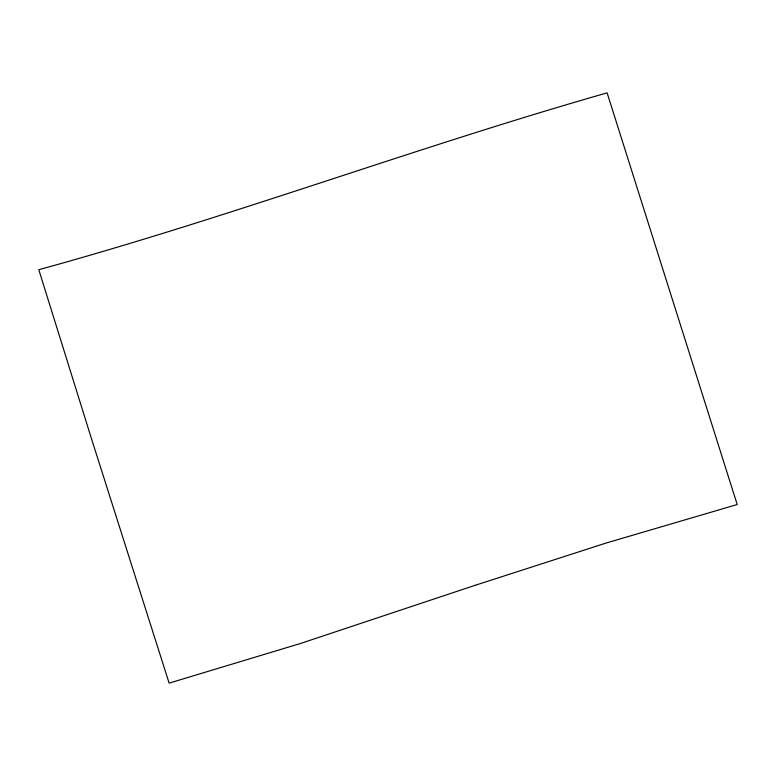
<?xml version="1.0" encoding="UTF-8"?>
<svg xmlns="http://www.w3.org/2000/svg" width="776" height="776" viewBox="0 0 776 776"><rect width="100%" height="100%" fill="white"/><g stroke="black" fill="none" stroke-linecap="round" stroke-linejoin="round"><path stroke-width="1.16" d="M474.796 585.424L300.448 643.488L169.129 683.132L91.413 438.459L38.8 269.709C230.22 217.154 416.266 147.285 607.123 92.868L737.2 504.526L605.736 543.161L474.796 585.424"/></g></svg>
